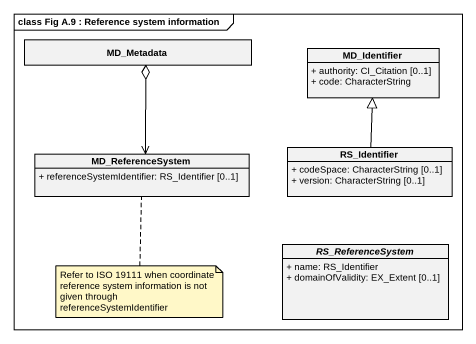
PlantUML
@startuml
mainframe class Fig A.9 : Reference system information
hide circle
hide empty members
skinparam classAttributeIconSize 0
class MD_Metadata
class MD_Identifier {
  + authority: CI_Citation [0..1]
  + code: CharacterString
}
class MD_ReferenceSystem {
  + referenceSystemIdentifier: RS_Identifier [0..1]
}
class RS_Identifier {
  + codeSpace: CharacterString [0..1]
  + version: CharacterString [0..1]
}
abstract class RS_ReferenceSystem {
  + name: RS_Identifier
  + domainOfValidity: EX_Extent [0..1]
}
MD_Metadata o--> MD_ReferenceSystem
RS_Identifier -up-|> MD_Identifier
note bottom of MD_ReferenceSystem : Refer to ISO 19111 when coordinate reference system information is not given through referenceSystemIdentifier
@enduml
